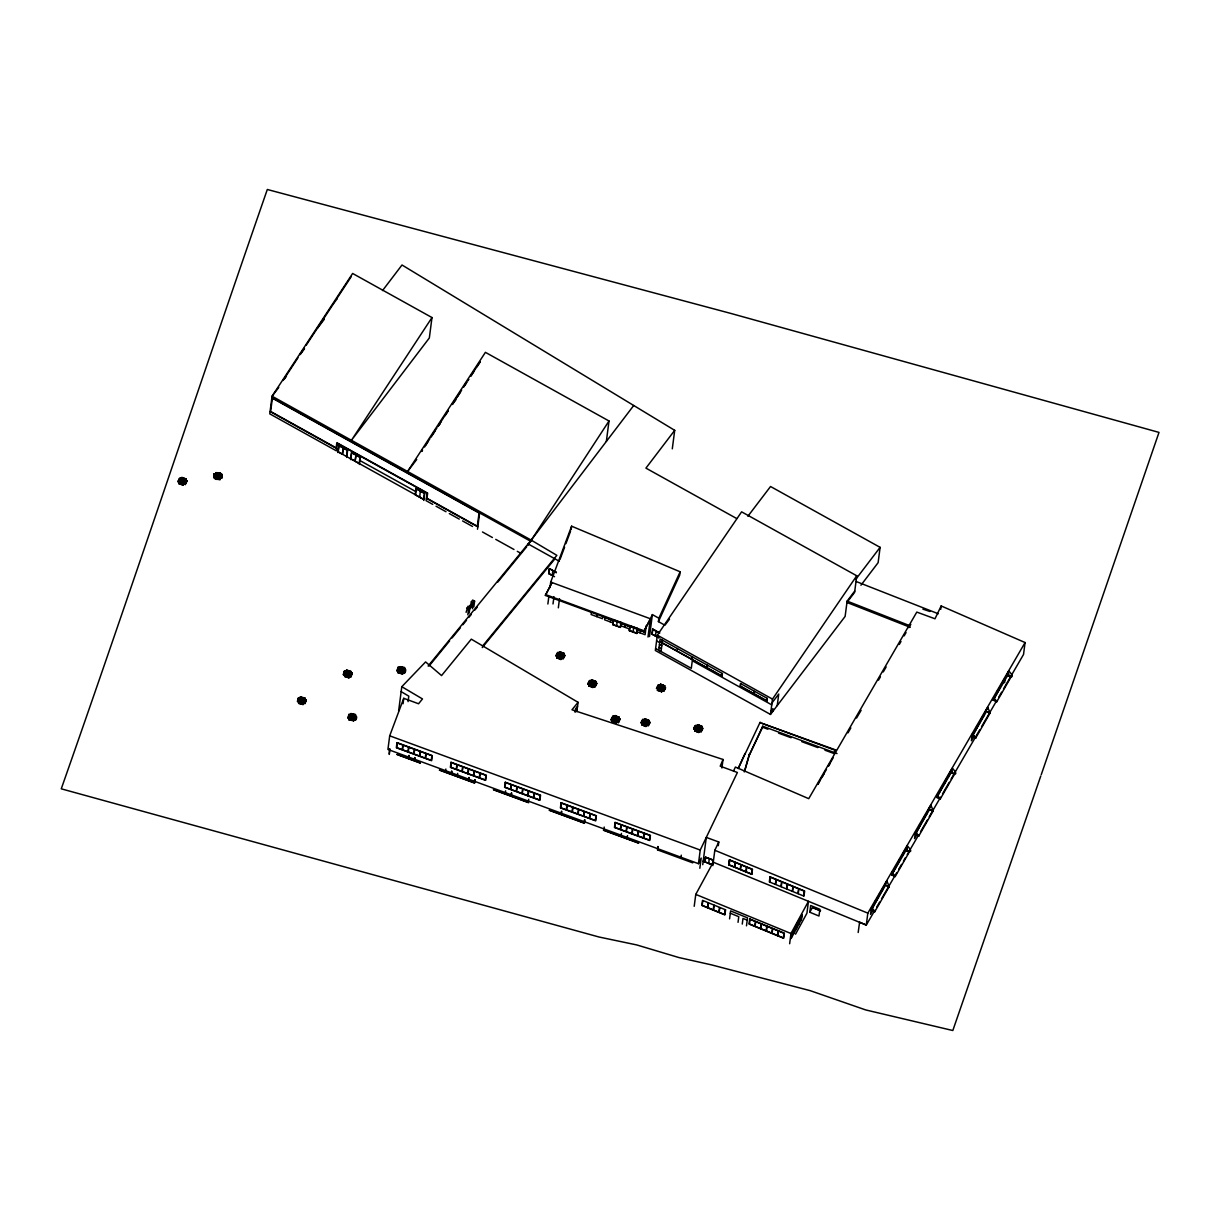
<?xml version="1.0" encoding="UTF-8"?>
<svg xmlns="http://www.w3.org/2000/svg" width="1220" height="1220" viewBox="0 0 1220 1220"><rect width="100%" height="100%" fill="white"/><g stroke="black" fill="none" stroke-linecap="round" stroke-linejoin="round"><path stroke-width="1.5" d="M213.835 477.691L214.018 473.878L215.117 473.955L214.949 477.767L213.851 477.599M214.217 477.63L214.385 473.894M214.598 477.661L214.735 474.016M220.027 479.49L215.498 479.262L215.543 478.255L220.058 478.575L220.012 479.582L220.058 478.575M220.332 473.787L215.803 473.543L220.317 473.878L220.362 472.872L215.848 472.643L215.528 477.203L220.362 477.447L220.53 473.421L215.696 473.177M215.91 477.142L216.092 473.116M216.275 477.249L216.458 473.131M216.352 479.246L216.398 478.484M216.535 479.262L216.55 478.774M216.825 472.78L216.657 477.188M218.776 476.288L218.7 477.828L216.855 477.706L216.992 473.482M217.77 477.264L218.075 473.345M218.319 473.268L218.121 477.386L218.151 476.09M218.502 477.325L218.685 473.299M218.837 479.429L218.822 479.155M219.066 473.329L218.883 477.34M219.02 479.445L219.051 478.667M219.295 472.963L219.249 477.371M219.996 477.432L220.149 473.482M215.772 475.51L220.378 475.693M215.787 475.129L220.408 475.19M220.927 474.366L220.744 478.179L221.857 478.255L222.025 474.443L220.912 474.443L222.025 474.443M220.881 477.249L221.613 477.462M221.293 474.397L221.125 478.118M221.674 474.412L221.506 478.149M221.887 475.449L220.972 475.22L221.887 475.281M178.227 481.839L179.904 478.408M178.577 481.976L180.24 478.438M178.867 483.669L179.279 482.739L183.488 484.279L183.061 485.209L178.882 483.577L183.198 484.92M183.488 484.279L179.279 482.739M179.843 479.338L178.852 481.153M179.919 480.528L184.723 481.61M180.575 478.652L178.913 482.098L177.906 481.625L179.569 478.194L185.562 479.826M181.017 478.255L185.898 479.277M181.429 478.316L181.826 477.478L186.035 479.002L181.826 477.478M181.551 478.118L185.882 479.368M182.619 482.144L182.253 480.756M179.66 481C192.363 484.508 173.331 483.257 181.155 477.889M184.311 484.111L185.333 484.477L184.311 484.111L185.974 480.588L186.995 481.046L185.974 480.588M184.601 481.808L179.797 480.726L184.174 482.739M184.647 484.233L186.309 480.711M217.831 476.456L217.373 477.325L217.541 473.299M214.522 475.083L214.461 476.791M215.117 473.955L214.003 473.955M215.498 479.262L215.543 478.255M219.783 473.467L219.631 477.401M220.317 473.878L220.362 472.872M474.671 779.641L474.275 782.721L468.785 780.708L469.182 777.613M475.053 779.702L474.626 783.087L439.337 770.11M528.702 799.283L528.306 802.363L522.816 800.351M584.517 819.81L584.121 822.89L578.631 820.877M584.914 819.87L584.471 823.271L549.183 810.278M604.22 827.053L603.824 830.149L609.558 832.253M657.9 846.482L657.458 849.867L692.746 862.86M657.87 849.791L658.266 846.695M728.782 864.904L729.438 859.81L752.466 869.28L751.81 874.359L728.782 864.904L729.438 859.826M725.168 909.891L724.573 914.527L719.175 912.316L719.785 907.68M769.744 881.831L770.338 877.195L792.924 886.467L792.314 891.103M803.644 895.754L804.239 891.119L798.871 888.907L798.261 893.543M333.655 303.49L317.307 328.332M333.914 303.109L337.269 298.625M337.925 452.544L338.84 445.452L347.624 450.332L346.709 457.424M342.378 454.145L343.171 447.984M343.323 448.075L342.515 454.221L338.214 451.873L339.023 445.681L347.319 450.302L346.526 456.402M350.582 459.574L351.497 452.483L360.281 457.363L359.366 464.454M355.173 461.251L355.981 455.106L355.035 461.175L359.183 463.432L359.976 457.332L351.68 452.712L350.872 458.903L353.647 460.413M431.987 317.551L429.333 337.971L351.436 440.283L431.987 317.551L352.626 273.463L272.075 396.21L269.772 413.854L336.354 450.836L337.33 443.348L427.076 493.185L426.1 500.673L432.734 504.363M415.257 494.649L416.05 488.61L424.728 493.429L423.813 500.429M419.68 497.257L420.32 491.111M576.846 711.687L578.067 702.323L471.301 639.158L441.564 675.575L425.597 661.926L401.792 686.707L422.486 698.938L418.551 703.757L403.744 698.313L389.698 735.812L387.929 749.446L698.465 863.684L701.164 858.041L699.838 868.259M389.546 748.607L389.256 754.387L389.942 749.095M398.635 710.955L401.792 686.707M403.042 703.757L403.744 698.313M408.075 701.622L408.791 696.162L401.151 691.633M408.898 755.439L408.486 758.535L403.012 756.507M409.173 755.546L408.776 758.642L414.266 760.655L414.663 757.559M413.763 753.899L414.358 749.263L408.883 747.25L408.273 751.886L431.27 760.334L431.865 755.698L426.146 753.594L425.536 758.23M414.053 754.006L414.647 749.37L420.122 751.383L419.528 756.019M414.952 757.666L414.541 760.761L420.031 762.774M467.748 380.899L468.785 379.313L467.946 380.411M419.817 756.125L420.412 751.489L425.856 753.502L425.262 758.123M445.864 769.042L445.468 772.123L439.734 770.018M466.101 612.333L468.007 606.218L469.913 607.27L469.166 613.08M477.508 529.221L479.612 512.934M467.824 614.849L468.571 609.039L469.913 607.27M470.295 605.455L469.182 607.179L469.807 606.675M469.685 606.264L470.356 605.684M469.898 606.325L472.216 603.519L468.602 607.102M470.981 604.8L469.974 605.867M470.767 606.218L471.332 601.856L472.689 600.072L474.595 601.125L473.833 606.935M469.303 608.734L471.515 605.837L471.835 603.305M468.571 610.396L471.881 606.035L472.216 603.519M472.475 608.734L473.238 602.909L474.595 601.125M451.598 771.147L451.202 774.242L445.757 772.229M451.888 771.253L451.476 774.349L456.966 776.362M457.653 773.373L457.241 776.469L462.731 778.482M467.794 773.541L468.404 768.905L462.914 766.892L462.319 771.528L485.316 779.976L485.911 775.341L480.192 773.236L479.582 777.872M468.083 773.648L468.693 769.012L474.168 771.025L473.574 775.661M468.892 777.521L468.495 780.602L463.02 778.589M473.848 775.767L474.458 771.131L479.902 773.129L479.292 777.765M559.324 561.276L528.077 543.922L527.909 545.294L609.009 420.991L485.407 352.336L407.587 471.469L416.706 459.513M505.629 790.789L505.233 793.885L499.788 791.871M511.409 792.909L510.997 796.004L505.522 793.991M511.683 793.015L511.287 796.111L516.761 798.124M554.536 576.694L548.695 573.553L549.336 568.688L556.381 572.409M550.418 569.267L549.488 569.054M522.038 793.488L522.633 788.852L517.158 786.839L516.563 791.475L539.545 799.939L540.14 795.303L534.421 793.198L533.826 797.819M522.328 793.595L522.922 788.959L528.413 790.987L527.803 795.608M547.871 604.007L548.817 596.702M550.006 587.567L550.708 582.077L571.601 526.186L680.135 571.784L679.692 575.184L658.419 621.62L664.915 625.22L669.505 619.18M552.843 570.64L552.218 575.428L548.695 573.553M555.298 571.982L556.152 572.698M528.092 795.714L528.687 791.078L534.131 793.091L533.537 797.712M553.011 603.961L553.956 596.671M558.333 607.819L559.507 598.715M571.158 529.587L571.601 526.186M556.213 655.948L557.967 652.639M556.884 656.314L558.653 652.822L557.631 652.425L555.878 655.826L556.899 656.223M556.838 655.292L556.518 655.323M556.778 657.854L561.383 658.571L557.22 656.939L556.778 657.854L560.941 659.486L561.383 658.571M557.22 656.939L561.23 658.922M557.708 656.024L559.949 651.739L564.097 653.462L559.279 652.12L557.372 655.887L561.81 657.626L564.113 653.371M558.058 656.162L559.949 652.486M558.394 656.192L560.285 652.608M558.729 656.329L560.925 652.593M559.263 652.212L563.823 654.011M559.08 656.558L560.971 652.791M559.416 656.604L561.322 652.929L559.111 656.894L560.803 657.565M559.766 656.741L561.658 653.066M560.102 656.955L562.008 653.203M560.438 656.024L560.255 655.033M560.102 656.512L560.651 655.186M560.453 657.092L562.344 653.417M560.468 656.695L560.62 655.674M560.788 657.138L563.03 653.417M561.139 657.366L563.274 653.218M560.941 659.486L556.915 657.58M561.474 657.504L563.381 653.828M562.237 658.404L564.006 654.926L565.012 655.399L563.259 658.815L562.252 658.327L564.006 654.926M562.572 658.449L564.341 655.064M562.923 658.678L564.677 655.277M563 657.702L562.679 657.748M563.716 653.874L559.522 652.578M606.355 441.411L609.009 420.991M561.444 811.315L561.047 814.411L555.603 812.413M561.734 811.422L561.337 814.518L566.812 816.531M575.123 712.297L575.581 708.713L577.548 706.304M591.38 612.455L591.12 614.529L602.421 618.692L602.695 616.603M588.086 684.008L589.855 680.699M596.763 616.618L597.037 614.529M588.437 684.237L590.19 680.836M588.726 683.352L589.29 681.66M588.665 685.914L589.092 685L593.24 686.723L592.813 687.546L588.665 685.823L589.092 685M593.698 685.609L589.26 683.856L593.698 685.609L596 681.431L591.837 679.799L591.395 680.714L595.573 682.27M589.596 683.993L591.502 680.318M589.931 684.222L591.822 680.455M590.617 684.389L592.889 680.394L590.953 684.527M595.711 681.995L591.151 680.18L595.863 681.705M591.532 680.455L595.848 681.797M591.303 684.755L593.194 681.08M591.639 684.801L593.606 681.492M592.371 684.344L592.142 683.093M591.99 685.03L593.896 681.263M591.974 684.649L592.081 683.566M592.325 685.152L594.231 681.4M592.676 685.289L594.567 681.614M593.011 685.335L595.162 681.279M593.103 686.982L588.803 685.64L593.118 686.906M593.362 685.564L595.253 681.797M593.881 681.355L591.974 685.015M577.853 814.014L578.448 809.394L572.973 807.365L572.363 812.001L595.36 820.465L595.955 815.829L590.236 813.725L589.626 818.361M594.46 686.509L596.214 683.108M578.128 814.121L578.737 809.5L584.212 811.513L583.617 816.149M596.565 683.246L594.796 686.646M595.741 684.207L596.199 684.374M583.907 816.241L584.502 811.62L589.946 813.618L589.351 818.254M610.305 621.91L610.595 619.623M613.05 624.487L613.507 619.668L612.791 624.686L620.462 627.324L612.867 624.533M613.965 624.945L613.035 624.365M616.649 625.906L617.228 621.361M620.934 622.398L620.309 627.156M620.385 627.476L621.102 622.459M610.991 719.754L611.998 720.151L610.991 719.754L612.76 716.262L613.767 716.674L612.76 716.262M611.327 719.891L613.08 716.491M612.104 719.19L611.632 719.175M612.028 721.432L616.192 723.063M613.08 717.634L612.837 717.436M612.821 719.861L615.078 715.591L619.226 717.314M613.172 719.998L615.063 716.323M625.159 627.37L625.448 625.082M613.507 720.044L615.414 716.369M614.194 720.41L616.1 716.735M614.727 716.186L615.078 715.591C613.065 717.894 623.374 718.763 616.024 717.055M614.529 720.532L616.451 716.78L614.544 720.456M614.88 720.578L616.893 716.994M615.231 720.807L617.122 717.04M615.566 720.944L617.472 717.268M615.917 720.989L617.808 717.314M612.333 720.791L611.891 721.706L616.069 723.246M616.253 721.218L618.403 717.07M616.603 721.34L618.494 717.68M616.923 721.477L619.226 717.223L614.392 715.972C608.124 720.212 619.501 724.405 618.83 717.802M617.35 722.255L618.387 722.575L620.141 719.175L619.12 718.763L617.35 722.255L618.387 722.575M637.328 628.681L636.703 633.439L629.276 630.709L629.916 625.845M617.701 722.301L619.455 718.992M629.444 630.77L630.069 625.997M618.052 722.438L619.79 719.037M619.12 718.854L620.126 719.251M633.729 627.263L633.149 631.777M636.413 628.224L637.328 628.818M636.87 633.5L637.572 628.483M640.012 632.845L640.317 630.557M646.249 625.555L645.075 634.705L637.13 631.777M621.453 833.397L621.056 836.478L615.566 834.465M648.003 637.023L650.367 618.754L652.364 614.605L658.861 618.22L658.419 621.62M672.296 448.838L674.706 430.34L402.005 264.999L382.531 290.573M649.528 636.535L652.364 614.605M658.769 637.816L651.907 634.125L652.654 629.124L659.593 632.982L652.654 629.124M641.262 722.926L643.032 719.525M641.613 723.063L643.367 719.754M641.903 722.27L642.757 720.7M642.04 722.316L641.567 722.301M627.507 835.624L627.111 838.704L632.585 840.732M641.827 724.832L645.99 726.464L641.842 724.741L642.269 723.917L646.432 725.549L645.99 726.464M642.681 719.48L643.702 719.891L641.933 723.292L640.942 722.804L642.696 719.404M642.925 720.624L642.452 720.578M643.108 723.14L644.999 719.373M643.794 723.308L645.99 719.571M649.025 720.624L644.328 719.098L648.872 720.989M644.13 723.445L646.066 719.312M655.445 635.971L656.055 631.228M644.48 723.673L646.371 719.907M644.999 718.809L649.162 720.44L646.859 724.604L642.437 722.774L644.328 719.098M644.816 723.811L646.859 720.135M645.166 723.856L647.058 720.181M645.502 724.07L647.408 720.303M645.502 723.719L645.7 722.164M645.853 724.207L647.744 720.532M910.242 627.324L846.939 602.451L854.595 592.417L856.745 575.779L741.607 511.836L657.336 635.162L655.353 650.489L770.491 714.432L845.124 616.42L847.122 601.094L854.762 591.044M631.884 833.656L632.494 829.036L627.004 827.007L626.409 831.644L649.406 840.107L650.001 835.471L644.267 833.367L643.672 838.003M646.188 724.253L648.338 720.196M632.173 833.763L632.784 829.127L638.258 831.155L637.648 835.776M646.539 724.39L648.43 720.715M659.425 632.997L652.791 629.307L652.166 634.08M647.652 725.442L649.391 722.026M647.972 725.564L649.741 722.164M648.064 724.68L649.07 723.186M648.918 723.125L649.543 723.201M662.399 640.195L661.057 651.602L658.708 650.29L660.172 638.96L722.438 673.547L722.087 676.216L662.048 642.879M637.938 835.883L638.548 831.262L643.992 833.26L643.382 837.896M657.183 688.553L658.937 685.243M656.939 687.729L657.473 687.76M657.397 690.322L661.697 691.679L657.412 690.245L657.839 689.407L661.987 691.13M661.56 691.953L662.002 691.038L657.839 689.407M658.678 688.629L660.569 684.862M659.364 688.797L661.453 684.725M659.883 684.679L664.442 686.479M661.606 685.259L659.7 688.934M660.233 684.725L664.29 686.768L664.732 685.93L660.584 684.207L658.327 688.492M660.05 689.071L661.957 685.396M660.432 684.496L664.732 685.93L660.584 684.207M660.386 689.3L662.399 685.777M660.92 685.091L659.013 688.675L660.92 685M660.737 689.346L662.628 685.67M661.316 685.518L661.606 684.801L659.684 689.025M661.072 689.559L662.963 685.808M661.758 689.834L663.909 685.686M662.094 689.971L664 686.204L662.094 689.971M663.207 691.008L664.961 687.516M663.543 691.054L665.296 687.745M677.146 651.266L677.375 648.521M691.999 659.517L692.35 656.833M692.136 659.578L692.472 656.909M693.799 728.782C694.653 724.039 698.541 725.107 694.805 729.27L693.799 728.782L695.553 725.381M694.134 728.996L695.888 725.503M694.47 729.133L696.223 725.641M694.759 728.249L695.781 726.601M694.698 730.811L698.846 732.442L694.698 730.811L695.141 729.895L699.289 731.619L694.988 730.17M701.637 726.83L699.731 730.582L695.278 728.843L697.184 725.092L701.591 727.257L697.52 725.214M695.644 728.889L697.87 724.695L702.018 726.418M695.964 729.026L697.87 725.442M696.315 729.163L698.206 725.488M697.184 725.168L701.729 726.967M697.001 729.514L698.892 725.839M680.851 858.239L681.263 855.159M697.688 729.789L699.487 726.19M698.023 729.926L699.914 726.251M697.977 729.56L698.48 728.645M698.709 730.185L700.737 726.739M699.243 725.976L697.032 729.85L698.724 730.521L700.951 726.647M707.112 667.904L707.325 665.159M699.045 730.322L701.195 726.174M699.395 730.368L701.286 726.693M699.731 730.582L695.293 728.752M700.265 726.373L698.358 730.048M700.493 731.497L702.247 728.096M701.164 731.771L702.933 728.37L701.927 727.882L700.158 731.283L701.18 731.68M702.598 728.233L700.829 731.634M722.301 673.562L721.966 676.063L659.852 641.476M698.465 863.684L700.234 850.05L737.399 772.489L720.212 766.16L723.018 759.48L571.966 709.796L578.067 702.323M694.211 906.307L695.766 894.397L713.258 862.204L866.276 925.065L874.862 910.303M702.75 864.675L706.288 837.408L718.778 841.998L718.29 845.673M704.824 862.22L705.526 857.202L713.12 859.993L712.419 865.026M704.992 862.296L705.678 857.37M706.609 857.782L705.602 857.69M702.796 900.711L702.186 905.331L707.569 907.543L708.179 902.922M709.278 858.773L708.667 863.531M721.92 767.99L723.018 759.48M711.962 859.749L712.876 860.313M712.251 864.965L713.12 859.993M712.815 865.605L714.813 850.279L718.778 841.998M708.454 903.029L707.859 907.665L713.227 909.876L713.837 905.24M740.753 683.81L740.448 686.204L754.036 693.753M714.112 905.362L713.517 909.998L718.9 912.194L719.495 907.573M738.817 767.349L745.222 753.335L738.085 768.554M754.356 691.359L754.265 693.86L766.785 700.814L767.09 698.435M749.278 755.332L762.698 726.22L837.027 753.563M729.575 918.858L730.612 910.898L747.524 917.852L746.487 925.812M760.091 722.652L835.578 749.904L834.373 752.77M762.515 727.73L762.698 726.22M738.039 922.335L738.771 916.693L730.307 913.216M745.893 871.69L746.487 867.069L741.104 864.858L740.509 869.479L751.84 874.145M746.167 871.812L746.777 867.176L752.16 869.387L751.55 874.023M742.263 924.074L742.995 918.431L747.22 920.17M770.491 714.432L772.489 699.106L856.745 575.779M772.656 711.504L773.022 708.728L770.933 711.458M777.247 705.572L778.726 694.073L771.986 702.933M766.16 930.829L766.77 926.209L761.387 923.997L760.777 928.618L783.362 937.905L783.957 933.269L778.329 930.952L777.735 935.587M766.45 930.952L767.044 926.315L772.428 928.527L771.833 933.163M775.371 884.134L775.966 879.513M775.645 884.256L776.255 879.62M772.107 933.285L772.702 928.649L778.055 930.845L777.445 935.481M780.998 886.452L781.593 881.816M781.273 886.574L781.883 881.938M786.656 888.785L787.266 884.149M786.946 888.892L787.54 884.256M792.603 891.225L793.198 886.589L798.581 888.801L797.987 893.437M789.645 943.731L790.972 933.513L808.463 901.305L806.923 913.231L795.547 934.154M791.795 933.437L791.124 938.531L801.387 919.468L802.013 914.619L791.765 933.666M791.277 938.073L791.917 933.209M793.671 933.666L794.403 928.801M796.187 929.045L796.797 924.409M796.309 928.801L796.919 924.18M798.703 924.409L799.436 919.544M801.22 919.773L802.013 914.619M809.805 912.255L810.69 905.499L819.855 909.266L818.986 916.022L809.805 912.255L812.413 907.451L820.526 910.806M813.191 907.894L820.404 910.669M824.964 750.193L833.87 753.472L834.007 752.45M747.875 516.274L770.537 486.505L880.108 547.353L878.125 562.679L860.939 585.234M858.178 932.492L859.612 922.152L866.276 925.065L867.832 913.139L1025.074 642.543L941.154 605.943L934.993 618.784L916.799 612.089L808.738 798.673L735.401 767.06L733.495 771.055M886.894 881.069L871.171 910.212L874.74 911.767L889.243 886.513L886.894 881.069L871.293 909.51M875.121 902.922L875.396 900.863M874.74 911.767L871.553 907.451M878.949 896.319L879.223 894.26M882.792 889.731L883.051 887.672M873.383 909.464L870.531 914.375L871.019 910.593L885.674 884.942L889.197 886.909M891.637 874.999L907.344 845.856C918.843 858.514 895.846 845.155 909.708 851.285L895.205 876.555L891.637 874.999L907.146 848.403L906.826 850.935M891.759 874.298L907.344 845.856M895.587 867.71L895.861 865.636M895.205 876.555L892.018 872.239M899.414 861.106L899.689 859.048M903.257 854.519L903.517 852.46M940.712 609.359L941.154 605.943M930.921 805.307L915.213 834.449L918.782 836.005L933.285 810.736L930.921 805.307L915.32 833.748M919.148 827.145L919.422 825.086M918.782 836.005L915.595 831.689M922.991 820.557L923.25 818.498M926.819 813.969L927.093 811.895M916.464 835.334L914.558 838.613L915.046 834.815L929.716 809.18L933.224 811.132M936.716 797.422L952.423 768.28C963.922 780.952 940.925 767.578 954.787 773.724L940.284 798.978L936.716 797.422L952.225 770.842L951.905 773.358M936.838 796.721L952.423 768.28M940.666 790.133L940.94 788.074M940.284 798.978L937.097 794.662M944.494 783.545L944.768 781.471M948.337 776.942L948.596 774.883M987.758 707.493L972.081 736.575L975.649 738.13L990.152 712.876L987.758 707.493L972.157 735.934M976 729.331L976.259 727.272M975.649 738.13L972.431 733.861M979.828 722.743L980.102 720.669M983.655 716.14L983.93 714.081M993.232 700.173L1008.909 671.076C1020.377 683.642 997.533 670.375 1011.304 676.475L996.801 701.729L993.232 700.173L1008.711 673.638L1008.391 676.17M993.324 699.533L1008.909 671.076M997.152 692.929L997.411 690.871M996.801 701.729L993.583 697.459M1000.979 686.341L1001.254 684.267M1004.807 679.738L1005.082 677.679M1004.578 682.712L1004.914 680.18M1025.074 642.543L1023.534 654.454L1003.511 688.904M347.502 674.599L347.654 673.425M401.38 670.588L401.243 669.643M297.741 701.576L298.824 697.87M298.458 697.855L299.525 698.145L298.442 701.759L297.375 701.485L298.488 697.779M298.092 701.668L299.19 698.053M298.641 703.361L298.93 702.384L303.277 703.65L303.017 704.535L298.641 703.361L298.93 702.384M300.593 696.849L300.303 697.825L300.593 696.849L304.939 698.114L304.253 700.798L299.556 699.441L299.007 701.302L303.719 702.583L304.893 698.633L300.181 697.352L299.632 699.228L304.344 700.493M301.691 700.158L301.37 701.698L301.843 700.981M301.767 701.805L302.087 700.265M303.719 702.583L304.176 700.997M304.405 703.421L305.503 699.716M305.137 699.7L306.205 699.99L305.122 703.604L304.054 703.315L305.152 699.624M304.664 702.583L305.32 700.951M304.771 703.421L305.854 699.899M343.369 674.66L344.452 671.046L345.504 671.412L344.421 675.026L343.369 674.66L344.452 671.046M343.72 674.843L344.802 671.137M344.086 674.843L345.153 671.32M344.909 675.651L344.619 676.627L348.981 677.801L349.271 676.825L344.909 675.651L349.072 677.496M345.885 671.503L345.245 673.684L349.957 674.95M345.962 671.305L350.857 671.976L349.698 675.849L345.001 674.492M346.571 670.115L346.282 671.076L346.571 670.115L350.933 671.29L350.582 672.876L345.87 671.595L350.597 672.784M347.776 674.919L348.051 673.532M348.981 677.801L344.818 675.956M350.75 671.884L346.556 670.207M350.399 676.597L351.482 673.059M350.643 675.834L350.323 675.926M351.116 672.967L352.199 673.165L351.116 672.967L350.033 676.582L351.101 676.871L352.199 673.165M350.75 676.78L351.833 673.074M350.75 676.017L351.329 674.065M351.299 674.218L351.848 674.035M348.234 718.138L349.332 714.432M348.966 714.432L350.033 714.707L348.95 718.336L347.883 718.046L348.981 714.341M348.6 718.153L349.683 714.615M349.271 715.438L349.743 715.393M349.5 717.878L354.303 718.839L349.606 717.497L350.323 715.103L355.111 716.17L350.414 714.813L350.674 713.929L355.371 715.286L354.212 719.144L349.5 717.878L350.674 713.929M349.423 718.961L349.149 719.922L349.423 718.961L353.769 720.212L349.332 719.251M350.887 714.096L355.462 714.6L355.02 716.475M349.164 719.846L353.602 720.807M354.212 719.144L354.944 716.674L350.231 715.408M355.188 715.484L355.462 714.6L350.994 713.715M354.913 719.983L355.996 716.277M355.279 720.074L356.377 716.384M355.279 719.327L355.844 717.375M397.308 671.061L398.391 667.355M398.025 667.34L399.092 667.63L398.01 671.244L396.942 670.954L398.04 667.264M397.659 671.061L398.742 667.538M398.01 671.244L399.108 667.553M398.208 672.845L398.483 671.869L402.844 673.135L402.57 674.019L398.208 672.845L402.752 673.425M403.561 671.076L403.271 672.067L398.559 670.786L398.94 669.521L403.728 670.573M399.657 667.142L404.461 668.118L399.748 666.837L399.001 669.307L403.744 670.481M399.977 666.913L404.506 667.599L403.637 670.878L398.925 669.612M401.334 671.29L401.639 669.75M403.972 672.906L405.07 669.2M404.552 670.009L404.765 670.253M404.338 672.998L405.421 669.383M545.37 595.421L552.019 582.565L545.37 595.421L643.733 631.609L650.199 619.607L650.367 618.754L550.708 582.077M643.733 631.609L650.367 618.754M347.502 674.065L347.852 674.721M401.151 667.065L401.014 666.73M302.667 698.404L301.584 701.973M348.249 671.351L347.105 675.117M352.748 714.844L351.635 718.428M401.807 667.767L400.694 671.336M469.151 607.148L470.981 604.556M468.968 607.316L470.386 605.364M744.291 771.94L749.476 753.823M744.673 771.147L749.339 754.845L762.576 727.242L767.914 729.209M297.756 700.539L298.641 700.798L297.878 700.737M300.181 697.352L299.007 701.302L303.734 702.491M300.943 700.6L300.501 702.11L302.285 702.583L302.743 701.088M300.959 701.805L302.102 698.008M301.142 701.851L302.651 698.343M301.767 702.034L302.895 698.236M303.017 704.535L303.292 703.574M304.68 698.999L304.954 698.023M346.16 670.619L344.986 674.568L349.865 675.239M346.922 673.867L346.48 675.361L348.264 675.849M346.938 675.072L348.081 671.274M347.563 675.239L348.508 671.427M347.746 675.285L348.874 671.503M350.811 714.386L351.085 713.41M351.467 718.382L352.595 714.584M352.092 718.549L353.159 714.63M352.26 718.595L353.404 714.798M353.236 717.65L352.793 719.144L351.009 718.641M353.51 721.096L353.8 720.135M398.01 670.375L397.324 670.024L398.162 670.436M397.995 668.392L398.803 668.301M398.559 670.786L399.748 666.837M400.511 670.085L400.068 671.579L401.853 672.067M400.526 671.29L401.67 667.492M401.151 671.457L402.463 667.721M402.57 674.019L402.859 673.043M403.271 672.067L404.521 667.508M183.152 478.972L181.505 482.373M183.564 479.124L181.917 482.525L183.61 478.941M616.054 716.445L613.843 720.273L615.947 716.109M648.095 720.395L645.868 724.543L644.175 723.856L644.892 722.469M663.711 685.625L661.438 690.032L659.73 689.346M1040.767 776.057L952.82 1030.519L865.758 1009.946L810.141 990.64L711.641 964.913L678.793 957.517L636.733 944.936L599.005 937.006L61.259 788.821C131.074 590.144 198.052 388.936 267.317 189.481L730.978 313.464L1159 432.399L1041.239 774.685M559.98 559.507L564.586 547.185M565.897 543.663L570.503 531.341M658.861 618.22L680.135 571.784M745.161 753.823L760.167 722.164M704.84 857.828L703.193 861.244L712.114 864.522M705.526 857.202L713.09 860.069M833.87 753.472L835.578 749.904M183.015 478.697L181.139 482.647L182.863 483.272L183.549 481.854M186.035 479.002L183.915 483.303L179.386 481.564M185.333 484.477L187.011 480.954M562.542 656.101L558.363 654.393M564.479 656.223L563.716 655.735M589.245 683.947L591.151 680.18M590.266 684.344L592.188 680.592M591.715 683.551L590.999 684.954L592.691 685.625M594.796 686.738L596.565 683.246M611.998 720.151L613.767 716.674M616.649 719.998L615.932 721.416L614.224 720.73M616.054 723.338L616.496 722.423L612.318 720.867M618.647 721.95L617.793 721.599L618.708 721.813M659.898 684.588L657.992 688.354L662.429 690.093L664.732 685.853M663.284 688.141L659.135 686.22M644.663 719.236L642.757 723.002L645.014 718.717M664.656 688.522L663.375 690.078M698.74 725.214L696.65 729.285L698.923 725.29M698.846 732.442L699.289 731.527M701.591 727.257L702.034 726.342L697.733 724.985M701.683 729.057L702.232 729.27M701.515 730.887L700.585 730.704L701.332 730.993M817.857 784.262L826.443 769.439M828.349 766.145L833.123 757.91M817.888 784.384L819.565 781.486M822.356 776.683L824.034 773.785M828.487 766.099L830.149 763.217M847.961 732.869L850.828 727.928M856.547 718.046L861.106 710.345M878.507 680.135L880.413 676.841M883.265 671.915L886.132 666.959M899.308 644.404L900.985 641.506M904.142 635.879L906.048 632.585M908.9 627.644L910.821 624.35M922.915 609.161L929.899 611.479M974.261 735.889L971.394 740.799L971.898 737.002L986.584 711.321L990.091 713.273L987.712 712.236M876.768 907.024L879.62 902.098M881.526 898.82L896.776 872.574M898.682 869.296L901.549 864.385M903.456 861.106L905.347 857.812M907.253 854.534L918.69 834.861M920.597 831.582L927.276 820.099M929.182 816.82L940.62 797.133M942.526 793.854L949.19 782.386M951.097 779.092L979.69 729.895M981.597 726.617L996.847 700.371M998.753 697.093L1001.605 692.182M425.765 444.995L429.837 438.773M431.865 435.662L436.943 427.869M439.154 424.499L443.211 418.277M445.254 415.166L448.304 410.5M461.678 390.003L452.33 404.491M464.728 385.337L466.757 382.226M470.996 375.745L480.146 361.73M421.662 451.446L422.532 450.119L421.693 451.217M424.591 446.978L427.671 442.25M430.751 437.538L434.869 431.239M441.03 421.8L437.95 426.512L440.084 423.706M444.111 417.087L448.228 410.789M457.469 396.622L460.565 391.91M463.646 387.182L466.726 382.47M470.844 376.172L473.924 371.444M477.005 366.732L480.085 362.004M283.07 380.503L297.985 357.765M304.115 348.432L300.029 354.654L304.542 348.722M306.159 345.306L316.392 329.736M336.674 298.824L351.207 276.681M316.636 329.354L324.322 319.259M284.245 379.161L286.425 376.294M278.77 387.411L272.075 396.21L531.203 540.125L556.854 555.344L482.479 646.188M452.498 404.247L455.899 399.779M633.714 405.497L531.203 540.125L428.113 666.029M548.954 573.491L549.442 568.55L556.32 572.47M674.706 430.34L645.929 468.129L736.727 518.561M651.907 634.125L658.8 637.587M855.678 579.439L880.108 547.353M429.135 665.922L449.616 640.912M452.025 637.968L460.458 627.675M462.868 624.731L466.482 620.309M468.892 617.366L471.301 614.422M474.9 610.015L477.31 607.072M497.791 582.062L526.704 546.758M482.266 647.576L554.276 559.629M575.337 711.214L577.136 708.896M344.97 672.342L344.33 671.839M344.421 674.157L343.857 674.004M351.817 674.187L351.04 674.141M305.091 702.857L304.39 702.506M398.559 668.56L397.857 668.209M404.659 672.342L404.079 672.174M356.331 717.482L355.447 717.253L356.377 717.345M179.935 479.521L179.386 479.308M179.096 481.259L178.547 481.046M186.294 482.007L185.745 481.808M557.952 653.813L557.342 653.249M564.311 656.314L563.762 656.101M595.299 686.097L594.765 685.884M658.587 686.265L657.885 685.869L658.739 686.22M664.046 690.505L663.299 690.215M619.424 720.166L618.754 719.739M648.476 725.015L647.805 724.588M695.857 726.769L695.324 726.556M562.481 656.009L558.196 654.377M594.536 683.734L590.404 681.812M594.369 684.069L590.251 682.453M663.1 688.476L658.998 686.86M617.778 719.525L613.66 717.909M617.595 719.861L613.492 718.245M647.713 722.652L643.596 721.035M700.57 728.63L696.452 727.029M700.402 728.965L696.284 727.349M215.833 472.933L220.347 473.177M214.064 474.733L214.979 474.961L214.049 474.885M215.681 474.87L220.393 475.358M213.973 476.776L214.888 476.989M216.87 477.676L218.715 477.813M215.543 478.56L220.042 478.88M215.528 478.637L220.042 479.185L215.513 478.941M400.068 666.638L404.43 667.797M399.718 666.928L404.43 668.194M399.565 667.432L404.262 668.789M399.474 667.736L404.171 669.078M399.382 668.026L403.988 669.673M399.199 668.636L403.911 669.978M399.108 668.926L403.82 670.268M398.849 669.826L403.546 671.168M398.757 670.115L403.454 671.457M398.666 670.42L403.362 671.762M398.574 670.71L403.301 671.976M398.315 672.464L402.676 673.638L398.223 672.754M346.48 670.42L350.826 671.671M346.068 670.924L350.765 672.266M345.977 671.213L350.674 672.571M345.794 671.823L350.491 673.165L349.774 675.56L345.062 674.279L349.804 675.453M345.702 672.113L350.414 673.455M345.168 672.235L344.406 672.174M345.611 672.418L350.323 673.76M345.534 672.708L350.14 674.355M345.351 673.303L350.048 674.645M343.674 673.974L344.574 674.218M344.726 676.246L349.164 677.207M300.501 697.154L304.847 698.404M300.166 697.443L304.878 698.709M300.089 697.657L304.786 698.999M299.998 697.962L304.695 699.304M299.906 698.252L304.603 699.594M299.815 698.557L304.542 699.807M299.723 698.846L304.527 699.899M299.708 698.938L304.436 700.188M304.985 700.524L305.885 700.768M299.464 699.746L304.161 701.088M299.373 700.036L304.085 701.302L299.358 700.127M350.979 713.791L355.356 714.966M299.281 700.341L303.978 701.683M350.582 714.218L355.294 715.561M299.19 700.631L303.887 701.988M350.506 714.524L355.203 715.865M299.098 700.936L303.81 702.278M350.308 715.194L355.02 716.46M350.14 715.713L354.837 717.055M350.048 716.018L354.745 717.36M354.685 717.573L349.957 716.308L354.669 717.65M298.839 702.689L303.185 703.94M298.748 702.979L303.094 704.23L298.656 703.269M349.865 716.613L354.578 717.955M349.789 716.903L354.486 718.245M349.698 717.207L354.395 718.549M348.203 717.268L349.149 717.36L348.386 717.314M354.852 719.221L355.782 719.327M181.017 478.164L185.608 479.933M185.425 480.1L180.606 479.109L185.135 480.756M180.743 478.82L185.272 480.466M179.325 478.957L180.179 479.277M184.998 481.031L180.469 479.308L184.86 481.32M185.623 481.595L186.538 481.778M180.194 479.963L184.723 481.61M180.072 480.146L184.586 481.885M179.935 480.436L184.449 482.174M178.349 480.985L179.264 481.183M184.784 483.333L184.906 483.547M179.142 483.029L183.473 484.355M545.553 594.567L643.901 630.755M613.431 619.821L620.873 622.688M631.06 626.272L637.511 628.635M613.355 620.629L604.937 617.534L604.632 619.821L613.05 622.917M620.934 623.435L629.825 626.699M637.419 629.489L645.365 632.417M620.644 625.707L629.535 628.986M619.333 626.683L620.309 626.988M629.505 630.481L636.779 633.119M761.844 723.292L835.517 750.391M778.619 733.144L791.094 737.734M801.784 741.668L817.827 747.57M389.698 735.812L700.234 850.05M706.258 862.448L711.184 864.477M493.78 789.66L499.498 791.765M517.051 798.231L522.541 800.244M549.595 810.202L555.313 812.306M567.102 816.637L572.576 818.651M572.866 818.757L578.341 820.77M609.832 832.36L615.276 834.358M621.331 836.585L626.821 838.597M632.875 840.824L638.365 842.852M397.247 754.387L402.722 756.415M493.368 789.752L528.657 802.729M603.412 830.24L638.716 843.218M396.927 754.509L420.382 763.14M856.318 581.574L938.302 613.767M847.122 601.094L908.671 625.265M657.976 685.716L658.815 686.052M664.336 688.217L665.19 688.553M659.059 686.372L663.482 687.943M657.702 689.681L661.865 691.313M559.812 652.029L563.976 653.645M558.546 654.057L562.862 655.475M558.12 653.722L557.403 653.6M558.44 653.905L562.801 655.613M556.305 655.247L557.22 655.46M589.229 681.309L590.083 681.644M595.589 683.795L596.443 684.145M590.419 682.117L594.674 683.673M590.083 682.438L594.491 684.024M588.192 683.307L588.391 683.383M594.552 685.808L595.406 686.159M695.263 726.205L696.117 726.54M696.437 726.708L700.783 728.432M701.546 728.858L702.415 729.179M696.117 727.333L700.463 729.057M588.803 685.564L592.966 687.18M694.226 728.218L694.424 728.279M694.698 730.734L698.999 732.168M642.406 720.227L643.245 720.562M643.58 720.73L647.927 722.453M648.765 722.713L649.62 723.063M643.245 721.355L647.683 722.926L643.428 721.371M641.369 722.225L642.208 722.575M647.728 724.726L648.582 725.076M614.926 715.865L619.089 717.573M613.63 717.604L617.976 719.312M613.309 718.214L617.655 719.937M611.433 719.098L612.272 719.449M612.196 721.066L616.344 722.774M612.043 721.34L616.192 723.048M714.813 850.279L867.832 913.139M695.766 894.397L790.972 933.513M993.278 699.777L996.847 701.332M972.126 736.178L975.695 737.734M936.777 797.026L940.345 798.581M929.655 809.577L932.034 810.614M915.259 834.053L918.828 835.609M891.698 874.603L895.266 876.158M885.628 885.354L888.007 886.391M871.232 909.815L874.801 911.37M271.892 397.567L531.02 541.482M359.885 460.519L415.669 491.507M270.077 411.521L336.659 448.502M426.405 498.339L477.798 526.887M338.016 451.766L346.815 456.646M348.096 457.363L423.935 499.483M436.043 506.208L446.001 511.729M449.311 513.574L459.254 519.095M462.578 520.94L472.521 526.461M482.479 531.981L492.422 537.517M495.747 539.362L513.986 549.488M517.295 551.333L520.62 553.163M657.336 635.162L772.489 699.106M656.589 640.912L659.7 642.635M771.741 704.855L692.289 660.721L691.298 668.316L655.613 648.491M659.456 644.465L661.804 645.853M659.09 647.362L661.423 648.75M471.332 601.856L473.238 602.909M470.249 606.096L469.364 606.691M466.665 607.972L468.571 609.039M184.998 484.264L186.66 480.832L184.998 484.264M396.988 742.629L396.332 747.723L431.621 760.716L432.276 755.622L396.988 742.629M397.339 743.01L396.744 747.646L402.219 749.659L402.829 745.024L397.339 743.01M451.034 762.271L450.378 767.365L485.667 780.342L486.322 775.264L451.034 762.271M451.385 762.653L450.79 767.273L456.265 769.301L456.859 764.665L451.385 762.653M505.263 782.234L504.607 787.312L539.911 800.305L540.551 795.211L505.263 782.234M505.614 782.599L505.019 787.236L510.509 789.248L511.104 784.612L505.614 782.599M561.078 802.76L560.422 807.853L595.711 820.831L596.366 815.738L561.078 802.76M561.429 803.126L560.834 807.762L566.309 809.775L566.919 805.139L561.429 803.126M615.109 822.402L614.468 827.495L649.757 840.473L650.412 835.38L615.109 822.402M615.475 822.768L614.88 827.404L620.355 829.417L620.949 824.781L615.475 822.768M729.774 860.191L729.179 864.827L734.562 867.039L735.172 862.418L729.774 860.191M725.564 909.83L724.909 914.909L701.881 905.453L702.537 900.36L725.564 909.83M749.705 918.95L749.049 924.043L783.697 938.287L784.353 933.193L749.705 918.95M750.056 919.331L749.461 923.967L754.845 926.178L755.439 921.557L750.056 919.331M770.003 876.814L769.347 881.907L803.995 896.136L804.651 891.057L770.003 876.814M272.365 398.193L270.642 411.475L336.171 447.877L336.842 442.707L427.64 493.139L426.969 498.294L477.325 526.262L479.048 512.979L272.365 398.193M416.218 488.839L415.425 494.939L423.63 499.422L424.423 493.383L416.218 488.839M403.118 745.13L402.508 749.766L407.999 751.779L408.593 747.143L403.118 745.13M457.149 764.772L456.554 769.408L462.029 771.421L462.639 766.785L457.149 764.772M511.393 784.719L510.783 789.355L516.274 791.368L516.868 786.732L511.393 784.719M556.549 656.086L558.318 652.685L556.549 656.086M567.208 805.246L566.598 809.882L572.073 811.895L572.683 807.274L567.208 805.246M587.765 683.886L588.772 684.374L590.541 680.882L589.519 680.486L587.75 683.978M594.125 686.387L595.131 686.875L596.9 683.383L595.894 682.986L594.125 686.479M611.678 719.937L613.431 716.536L611.678 719.937M621.239 824.888L620.644 829.524L626.119 831.537L626.729 826.901L621.239 824.888M643.443 723.186L645.349 719.51L643.443 723.262M647.301 725.305L648.308 725.793L650.077 722.301L649.055 721.904L647.286 725.397M656.497 688.293L657.504 688.782L659.273 685.289L658.266 684.893L656.497 688.385M656.833 688.431L658.587 685.015L656.833 688.431M662.872 690.794L663.878 691.283L665.647 687.79L664.625 687.394L662.856 690.886M740.555 683.551L740.204 686.235L766.983 701.088L767.334 698.419L740.555 683.551M735.446 862.525L734.852 867.161L740.235 869.372L740.83 864.736L735.446 862.525M755.714 921.664L755.119 926.3L760.502 928.511L761.097 923.875L755.714 921.664M354.562 719.8L355.615 720.181C358.512 715.728 354.547 714.661 354.547 719.891M403.637 672.723L404.689 673.089C407.571 668.651 403.607 667.584 403.622 672.799M298.351 698.572L299.19 698.968L298.29 698.74M305.839 700.92L304.939 700.676L305.839 700.92M665.113 688.69L664.259 688.354L665.113 688.69M646.142 726.098L641.979 724.482L646.142 726.19"/></g></svg>
